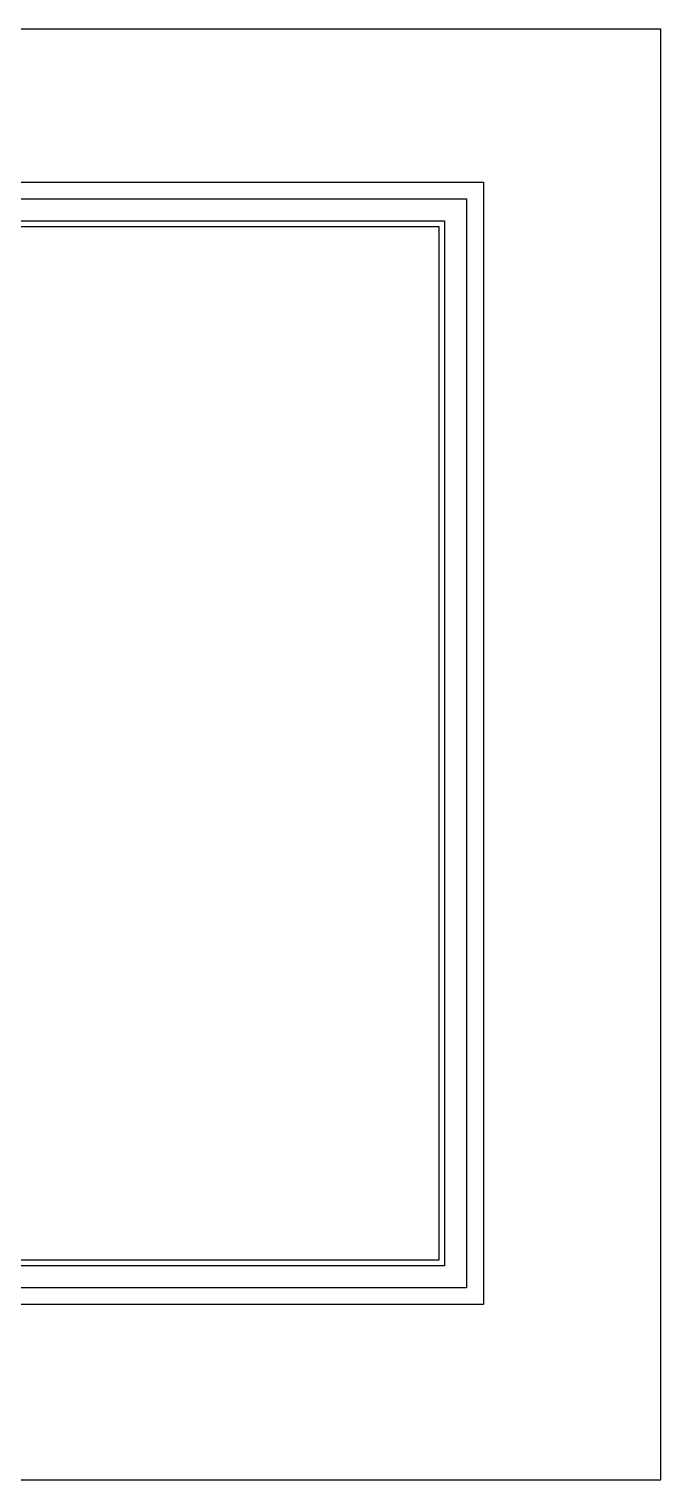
# Model space of a CAD drawing. Header units: millimetres. Extents: x 351279 to 387190, y -1289537 to -1277077.
# Drawn here: x 377693.1 to 377867.4, y -1285967.7 to -1285567.7 of the extents above; entities that cross this region are included whole.
import ezdxf

# ---------------------------------------------------------------- set-up
doc = ezdxf.new("R2010")
doc.units = ezdxf.units.MM
doc.header["$LTSCALE"] = 20
doc.layers.add('INSERT', color=7, linetype='Continuous')
doc.styles.add('ADESK1', font='romans.shx', dxfattribs={"bigfont": 'hztxt'})

# ---------------------------------------------------------------- blocks, each defined once
blk = doc.blocks.new('_G24LRO')
at = {"color": 1}
blk.add_lwpolyline([(-400, 0), (0, 0), (0, 400), (-400, 400)], close=True, dxfattribs=at)
at = {"layer": 'INSERT', "color": 8}
for points in [[(-48.97, 48.35), (-358.44, 48.35), (-358.44, 357.81), (-48.97, 357.81)], [(-53.57, 52.95), (-353.84, 52.95), (-353.84, 353.21), (-53.57, 353.21)], [(-59.7, 59.08), (-347.7, 59.08), (-347.7, 347.08), (-59.7, 347.08)], [(-61.24, 60.62), (-346.17, 60.62), (-346.17, 345.54), (-61.24, 345.54)]]:
    blk.add_lwpolyline(points, close=True, dxfattribs=at)
at = {"color": 4, "style": 'ADESK1', "flags": 9}
for tag in ['YSIZE', 'XSIZE']:
    blk.add_attdef(tag, (0, 0), '', height=0.5, dxfattribs=at)

msp = doc.modelspace()

# ---------------------------------------------------------------- block references
msp.add_blockref('_G24LRO', (377867.351, -1285967.664))

doc.saveas('drawing.dxf')
